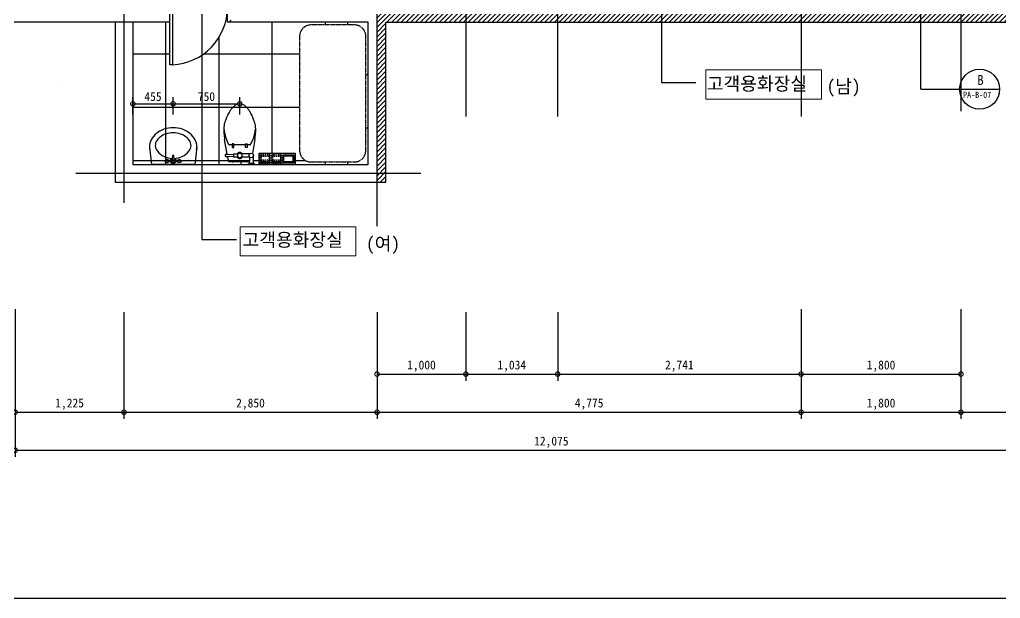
# Model space of a CAD drawing. Header units: inches. Extents: x -1249499 to 290957, y -589671 to 1013543.
# Drawn here: x -1099189 to -1088145, y 239766 to 246280 of the extents above; entities that cross this region are included whole.
import ezdxf

# ---------------------------------------------------------------- set-up
doc = ezdxf.new("R2010")
doc.units = ezdxf.units.IN
doc.header["$MEASUREMENT"] = 0
for name, pattern in [('CEN', [62, 60, -1, 0, -1]), ('HID2', [1.15, 0.75, -0.4]), ('HIDDEN', [2, 1, -1])]:
    doc.linetypes.add(name, pattern=pattern)
doc.layers.add('8', color=8, linetype='Continuous', lineweight=5)
for name, color, linetype in [('CEN', 1, 'CEN'), ('DIM', 1, 'Continuous'), ('FIX', 6, 'Continuous'), ('H', 8, 'Continuous'), ('OUT', 3, 'Continuous'), ('text', 7, 'Continuous'), ('TOIL', 9, 'Continuous')]:
    doc.layers.add(name, color=color, linetype=linetype)
doc.styles.get("Standard").update_dxf_attribs({"font": 'DotumChe.ttf'})
doc.dimstyles.get("Standard").update_dxf_attribs({"dimtxt": 0.18, "dimasz": 0.18, "dimexe": 0.18, "dimexo": 0.0625, "dimgap": 0.09, "dimtad": 0, "dimtih": 1, "dimtoh": 1, "dimdec": 4, "dimzin": 0, "dimdsep": 46, "dimtxsty": 'Standard', "dimcen": 0.09, "dimadec": 0, "dimazin": 0, "dimtfac": 1, "dimtdec": 4, "dimtofl": 0, "dimtmove": 0, "dimatfit": 3, "dimfxl": 1, "dimtolj": 1, "dimtzin": 0, "dimarcsym": 0})
doc.dimstyles.new('STANDARD-600', dxfattribs={"dimtxt": 1000, "dimasz": 400, "dimexe": 800, "dimexo": 800, "dimgap": 400, "dimtad": 1, "dimdec": 0, "dimzin": 0, "dimdsep": 46, "dimlunit": 6, "dimtxsty": 'Standard', "dimsah": 1, "dimcen": 0.135, "dimclrd": 256, "dimclre": 256, "dimclrt": 4, "dimadec": 0, "dimazin": 0, "dimtfac": 1, "dimtdec": 0, "dimtofl": 0, "dimtmove": 2, "dimatfit": 3, "dimfxl": 1, "dimtolj": 1, "dimtzin": 0, "dimarcsym": 0})

# ---------------------------------------------------------------- blocks, each defined once
blk = doc.blocks.new('_DOTSMALL')
at = {"color": 0, "linetype": 'ByBlock', "const_width": 0.5}
blk.add_lwpolyline([(-0.0625, 0, 1), (0.0625, 0, 1)], format="xyb", close=True, dxfattribs=at)
blk = doc.blocks.new('*D301')
at = {"layer": 'DEFPOINTS', "color": 0, "transparency": 16777216}
for p in [(-1088589, 243270), (-1087164, 243270), (-1087164, 241861)]:
    blk.add_point(p, dxfattribs=at)
at = {"layer": 'H', "color": 8, "lineweight": -2, "transparency": 16777216}
for p, q in [((-1088589, 243020), (-1088589, 241786)), ((-1087164, 243020), (-1087164, 241786)), ((-1088589, 241861), (-1087164, 241861))]:
    blk.add_line(p, q, dxfattribs=at)
at = {"layer": 'H', "color": 8, "lineweight": -2, "transparency": 16777216, "xscale": 100, "yscale": 100, "zscale": 100, "rotation": 180}
blk.add_blockref('_DOTSMALL', (-1088589, 241861), dxfattribs=at)
at = {"layer": 'H', "color": 8, "lineweight": -2, "transparency": 16777216, "xscale": 100, "yscale": 100, "zscale": 100}
blk.add_blockref('_DOTSMALL', (-1087164, 241861), dxfattribs=at)
at = {"layer": 'H', "color": 4, "transparency": 16777216, "insert": (-1087876, 241952), "char_height": 100, "attachment_point": 5}
blk.add_mtext('\\A1;1,425', dxfattribs=at)
blk = doc.blocks.new('*D302')
at = {"layer": 'DEFPOINTS', "color": 0, "transparency": 16777216}
for p in [(-1099239, 243236), (-1087164, 243270), (-1087164, 241433)]:
    blk.add_point(p, dxfattribs=at)
at = {"layer": 'H', "color": 8, "lineweight": -2, "transparency": 16777216}
for p, q in [((-1099239, 242986), (-1099239, 241358)), ((-1087164, 243020), (-1087164, 241358)), ((-1099239, 241433), (-1087164, 241433))]:
    blk.add_line(p, q, dxfattribs=at)
at = {"layer": 'H', "color": 8, "lineweight": -2, "transparency": 16777216, "xscale": 100, "yscale": 100, "zscale": 100, "rotation": 180}
blk.add_blockref('_DOTSMALL', (-1099239, 241433), dxfattribs=at)
at = {"layer": 'H', "color": 8, "lineweight": -2, "transparency": 16777216, "xscale": 100, "yscale": 100, "zscale": 100}
blk.add_blockref('_DOTSMALL', (-1087164, 241433), dxfattribs=at)
at = {"layer": 'H', "color": 4, "transparency": 16777216, "insert": (-1093201, 241524), "char_height": 100, "attachment_point": 5}
blk.add_mtext('\\A1;12,075', dxfattribs=at)
blk = doc.blocks.new('*D312')
at = {"layer": 'DEFPOINTS', "color": 0, "transparency": 16777216}
for p in [(-1097460, 245333), (-1097914, 244962), (-1097460, 244962)]:
    blk.add_point(p, dxfattribs=at)
at = {"layer": 'H', "color": 0, "lineweight": -2, "transparency": 16777216}
for p, q in [((-1097914, 245212), (-1097914, 245408)), ((-1097460, 245212), (-1097460, 245408)), ((-1097914, 245333), (-1097460, 245333))]:
    blk.add_line(p, q, dxfattribs=at)
at = {"layer": 'H', "color": 0, "lineweight": -2, "transparency": 16777216, "xscale": 100, "yscale": 100, "zscale": 100, "rotation": 180}
blk.add_blockref('_DOTSMALL', (-1097914, 245333), dxfattribs=at)
at = {"layer": 'H', "color": 0, "lineweight": -2, "transparency": 16777216, "xscale": 100, "yscale": 100, "zscale": 100}
blk.add_blockref('_DOTSMALL', (-1097460, 245333), dxfattribs=at)
at = {"layer": 'H', "color": 4, "transparency": 16777216, "insert": (-1097687, 245414), "char_height": 100, "attachment_point": 5}
blk.add_mtext('\\A1;455', dxfattribs=at)
blk = doc.blocks.new('*D313')
at = {"layer": 'DEFPOINTS', "color": 0, "transparency": 16777216}
for p in [(-1096710, 245333), (-1097460, 244962), (-1096710, 244962)]:
    blk.add_point(p, dxfattribs=at)
at = {"layer": 'H', "color": 0, "lineweight": -2, "transparency": 16777216}
for p, q in [((-1097460, 245212), (-1097460, 245408)), ((-1096710, 245212), (-1096710, 245408)), ((-1097460, 245333), (-1096710, 245333))]:
    blk.add_line(p, q, dxfattribs=at)
at = {"layer": 'H', "color": 0, "lineweight": -2, "transparency": 16777216, "xscale": 100, "yscale": 100, "zscale": 100, "rotation": 180}
blk.add_blockref('_DOTSMALL', (-1097460, 245333), dxfattribs=at)
at = {"layer": 'H', "color": 0, "lineweight": -2, "transparency": 16777216, "xscale": 100, "yscale": 100, "zscale": 100}
blk.add_blockref('_DOTSMALL', (-1096710, 245333), dxfattribs=at)
at = {"layer": 'H', "color": 4, "transparency": 16777216, "insert": (-1097085, 245414), "char_height": 100, "attachment_point": 5}
blk.add_mtext('\\A1;750', dxfattribs=at)
blk = doc.blocks.new('*D314')
at = {"layer": 'DEFPOINTS', "color": 0, "transparency": 16777216}
for p in [(-1094164, 243236), (-1093130, 243236), (-1093130, 242290)]:
    blk.add_point(p, dxfattribs=at)
at = {"layer": 'H', "color": 8, "lineweight": -2, "transparency": 16777216}
for p, q in [((-1094164, 242986), (-1094164, 242215)), ((-1093130, 242986), (-1093130, 242215)), ((-1094164, 242290), (-1093130, 242290))]:
    blk.add_line(p, q, dxfattribs=at)
at = {"layer": 'H', "color": 8, "lineweight": -2, "transparency": 16777216, "xscale": 100, "yscale": 100, "zscale": 100, "rotation": 180}
blk.add_blockref('_DOTSMALL', (-1094164, 242290), dxfattribs=at)
at = {"layer": 'H', "color": 8, "lineweight": -2, "transparency": 16777216, "xscale": 100, "yscale": 100, "zscale": 100}
blk.add_blockref('_DOTSMALL', (-1093130, 242290), dxfattribs=at)
at = {"layer": 'H', "color": 4, "transparency": 16777216, "insert": (-1093647, 242380), "char_height": 100, "attachment_point": 5}
blk.add_mtext('\\A1;1,034', dxfattribs=at)
blk = doc.blocks.new('*D315')
at = {"layer": 'DEFPOINTS', "color": 0, "transparency": 16777216}
for p in [(-1095164, 243236), (-1090389, 243270), (-1090389, 241861)]:
    blk.add_point(p, dxfattribs=at)
at = {"layer": 'H', "color": 8, "lineweight": -2, "transparency": 16777216}
for p, q in [((-1095164, 242986), (-1095164, 241786)), ((-1090389, 243020), (-1090389, 241786)), ((-1095164, 241861), (-1090389, 241861))]:
    blk.add_line(p, q, dxfattribs=at)
at = {"layer": 'H', "color": 8, "lineweight": -2, "transparency": 16777216, "xscale": 100, "yscale": 100, "zscale": 100, "rotation": 180}
blk.add_blockref('_DOTSMALL', (-1095164, 241861), dxfattribs=at)
at = {"layer": 'H', "color": 8, "lineweight": -2, "transparency": 16777216, "xscale": 100, "yscale": 100, "zscale": 100}
blk.add_blockref('_DOTSMALL', (-1090389, 241861), dxfattribs=at)
at = {"layer": 'H', "color": 4, "transparency": 16777216, "insert": (-1092776, 241952), "char_height": 100, "attachment_point": 5}
blk.add_mtext('\\A1;4,775', dxfattribs=at)
blk = doc.blocks.new('*D316')
at = {"layer": 'DEFPOINTS', "color": 0, "transparency": 16777216}
for p in [(-1098014, 243236), (-1095164, 243236), (-1095164, 241861)]:
    blk.add_point(p, dxfattribs=at)
at = {"layer": 'H', "color": 8, "lineweight": -2, "transparency": 16777216}
for p, q in [((-1098014, 242986), (-1098014, 241786)), ((-1095164, 242986), (-1095164, 241786)), ((-1098014, 241861), (-1095164, 241861))]:
    blk.add_line(p, q, dxfattribs=at)
at = {"layer": 'H', "color": 8, "lineweight": -2, "transparency": 16777216, "xscale": 100, "yscale": 100, "zscale": 100, "rotation": 180}
blk.add_blockref('_DOTSMALL', (-1098014, 241861), dxfattribs=at)
at = {"layer": 'H', "color": 8, "lineweight": -2, "transparency": 16777216, "xscale": 100, "yscale": 100, "zscale": 100}
blk.add_blockref('_DOTSMALL', (-1095164, 241861), dxfattribs=at)
at = {"layer": 'H', "color": 4, "transparency": 16777216, "insert": (-1096589, 241952), "char_height": 100, "attachment_point": 5}
blk.add_mtext('\\A1;2,850', dxfattribs=at)
blk = doc.blocks.new('*D317')
at = {"layer": 'DEFPOINTS', "color": 0, "transparency": 16777216}
for p in [(-1099239, 243270), (-1098014, 243236), (-1098014, 241861)]:
    blk.add_point(p, dxfattribs=at)
at = {"layer": 'H', "color": 8, "lineweight": -2, "transparency": 16777216}
for p, q in [((-1099239, 243020), (-1099239, 241786)), ((-1098014, 242986), (-1098014, 241786)), ((-1099239, 241861), (-1098014, 241861))]:
    blk.add_line(p, q, dxfattribs=at)
at = {"layer": 'H', "color": 8, "lineweight": -2, "transparency": 16777216, "xscale": 100, "yscale": 100, "zscale": 100, "rotation": 180}
blk.add_blockref('_DOTSMALL', (-1099239, 241861), dxfattribs=at)
at = {"layer": 'H', "color": 8, "lineweight": -2, "transparency": 16777216, "xscale": 100, "yscale": 100, "zscale": 100}
blk.add_blockref('_DOTSMALL', (-1098014, 241861), dxfattribs=at)
at = {"layer": 'H', "color": 4, "transparency": 16777216, "insert": (-1098626, 241952), "char_height": 100, "attachment_point": 5}
blk.add_mtext('\\A1;1,225', dxfattribs=at)
blk = doc.blocks.new('*D318')
at = {"layer": 'DEFPOINTS', "color": 0, "transparency": 16777216}
for p in [(-1095164, 243236), (-1094164, 243236), (-1094164, 242290)]:
    blk.add_point(p, dxfattribs=at)
at = {"layer": 'H', "color": 8, "lineweight": -2, "transparency": 16777216}
for p, q in [((-1095164, 242986), (-1095164, 242215)), ((-1094164, 242986), (-1094164, 242215)), ((-1095164, 242290), (-1094164, 242290))]:
    blk.add_line(p, q, dxfattribs=at)
at = {"layer": 'H', "color": 8, "lineweight": -2, "transparency": 16777216, "xscale": 100, "yscale": 100, "zscale": 100, "rotation": 180}
blk.add_blockref('_DOTSMALL', (-1095164, 242290), dxfattribs=at)
at = {"layer": 'H', "color": 8, "lineweight": -2, "transparency": 16777216, "xscale": 100, "yscale": 100, "zscale": 100}
blk.add_blockref('_DOTSMALL', (-1094164, 242290), dxfattribs=at)
at = {"layer": 'H', "color": 4, "transparency": 16777216, "insert": (-1094664, 242380), "char_height": 100, "attachment_point": 5}
blk.add_mtext('\\A1;1,000', dxfattribs=at)
blk = doc.blocks.new('*D319')
at = {"layer": 'DEFPOINTS', "color": 0, "transparency": 16777216}
for p in [(-1090389, 243270), (-1088589, 243270), (-1088589, 241861)]:
    blk.add_point(p, dxfattribs=at)
at = {"layer": 'H', "color": 8, "lineweight": -2, "transparency": 16777216}
for p, q in [((-1090389, 243020), (-1090389, 241786)), ((-1088589, 243020), (-1088589, 241786)), ((-1090389, 241861), (-1088589, 241861))]:
    blk.add_line(p, q, dxfattribs=at)
at = {"layer": 'H', "color": 8, "lineweight": -2, "transparency": 16777216, "xscale": 100, "yscale": 100, "zscale": 100, "rotation": 180}
blk.add_blockref('_DOTSMALL', (-1090389, 241861), dxfattribs=at)
at = {"layer": 'H', "color": 8, "lineweight": -2, "transparency": 16777216, "xscale": 100, "yscale": 100, "zscale": 100}
blk.add_blockref('_DOTSMALL', (-1088589, 241861), dxfattribs=at)
at = {"layer": 'H', "color": 4, "transparency": 16777216, "insert": (-1089489, 241952), "char_height": 100, "attachment_point": 5}
blk.add_mtext('\\A1;1,800', dxfattribs=at)
blk = doc.blocks.new('*D320')
at = {"layer": 'DEFPOINTS', "color": 0, "transparency": 16777216}
for p in [(-1093130, 243236), (-1090389, 243236), (-1090389, 242290)]:
    blk.add_point(p, dxfattribs=at)
at = {"layer": 'H', "color": 8, "lineweight": -2, "transparency": 16777216}
for p, q in [((-1093130, 242986), (-1093130, 242215)), ((-1090389, 242986), (-1090389, 242215)), ((-1093130, 242290), (-1090389, 242290))]:
    blk.add_line(p, q, dxfattribs=at)
at = {"layer": 'H', "color": 8, "lineweight": -2, "transparency": 16777216, "xscale": 100, "yscale": 100, "zscale": 100, "rotation": 180}
blk.add_blockref('_DOTSMALL', (-1093130, 242290), dxfattribs=at)
at = {"layer": 'H', "color": 8, "lineweight": -2, "transparency": 16777216, "xscale": 100, "yscale": 100, "zscale": 100}
blk.add_blockref('_DOTSMALL', (-1090389, 242290), dxfattribs=at)
at = {"layer": 'H', "color": 4, "transparency": 16777216, "insert": (-1091760, 242380), "char_height": 100, "attachment_point": 5}
blk.add_mtext('\\A1;2,741', dxfattribs=at)
blk = doc.blocks.new('*D321')
at = {"layer": 'DEFPOINTS', "color": 0, "transparency": 16777216}
for p in [(-1090389, 243236), (-1088589, 243236), (-1088589, 242290)]:
    blk.add_point(p, dxfattribs=at)
at = {"layer": 'H', "color": 8, "lineweight": -2, "transparency": 16777216}
for p, q in [((-1090389, 242986), (-1090389, 242215)), ((-1088589, 242986), (-1088589, 242215)), ((-1090389, 242290), (-1088589, 242290))]:
    blk.add_line(p, q, dxfattribs=at)
at = {"layer": 'H', "color": 8, "lineweight": -2, "transparency": 16777216, "xscale": 100, "yscale": 100, "zscale": 100, "rotation": 180}
blk.add_blockref('_DOTSMALL', (-1090389, 242290), dxfattribs=at)
at = {"layer": 'H', "color": 8, "lineweight": -2, "transparency": 16777216, "xscale": 100, "yscale": 100, "zscale": 100}
blk.add_blockref('_DOTSMALL', (-1088589, 242290), dxfattribs=at)
at = {"layer": 'H', "color": 4, "transparency": 16777216, "insert": (-1089489, 242380), "char_height": 100, "attachment_point": 5}
blk.add_mtext('\\A1;1,800', dxfattribs=at)

msp = doc.modelspace()

# ---------------------------------------------------------------- hatches: boundary and pattern name
at = {"layer": 'H'}
h = msp.add_hatch(dxfattribs=at)
h.set_pattern_fill('ANSI31', color=256, scale=12, style=0)
h.set_pattern_definition([(45, (-1294520.528, 90643.27), (-26.9407684, 26.9407684), [])])
h.paths.add_polyline_path([(-1095264, 250951.2), (-1095264, 250851.2), (-1093920.6, 250851.2), (-1093920.6, 250951.2)])
h.paths.add_polyline_path([(-1095264, 250851.2), (-1095264, 250951.2), (-1095464, 250951.2), (-1095464, 250851.2)])
h.paths.add_polyline_path([(-1095264, 250951.2), (-1095264, 251051.2), (-1095464, 251051.2), (-1095464, 250951.2)])
h.paths.add_polyline_path([(-1093920.6, 250951.2), (-1093920.6, 251051.2), (-1095264, 251051.2), (-1095264, 250951.2)])
h.paths.add_polyline_path([(-1091937.9, 250851.2), (-1091937.9, 250951.2), (-1093920.6, 250951.2), (-1093920.6, 250851.2), (-1093695.3, 250851.2)])
h.paths.add_polyline_path([(-1091937.9, 250951.2), (-1091937.9, 251051.2), (-1093920.6, 251051.2), (-1093920.6, 250951.2)])
h.paths.add_polyline_path([(-1089889, 250951.2), (-1089889, 251051.2), (-1091764, 251051.2), (-1091937.9, 251051.2), (-1091937.9, 250951.2)])
h.paths.add_polyline_path([(-1091937.9, 250951.2), (-1091937.9, 250851.2), (-1089889, 250851.2), (-1089889, 250951.2)])
h.paths.add_polyline_path([(-1089889, 250951.2), (-1089889, 250851.2), (-1088589, 250851.2), (-1088589, 250951.2)])
h.paths.add_polyline_path([(-1088589, 250951.2), (-1088589, 251051.2), (-1089889, 251051.2), (-1089889, 250951.2)])
h.paths.add_polyline_path([(-1088589, 251051.2), (-1088589, 250951.2), (-1088022.4, 250951.2, -0.1938547), (-1087953.1, 250979.1), (-1087864, 250979.1), (-1087864, 251051.2)])
h.paths.add_polyline_path([(-1088053.1, 250851.2), (-1088053.1, 250879.1, -0.2039799), (-1088022.4, 250951.2), (-1088589, 250951.2), (-1088589, 250851.2)])
h.paths.add_polyline_path([(-1088022.4, 250951.2, 0.2039799), (-1088053.1, 250879.1), (-1088053.1, 250851.2), (-1087864, 250851.2), (-1087864, 250951.2)])
h.paths.add_polyline_path([(-1087164, 250851.2), (-1087264, 250851.2), (-1087264, 249980.2), (-1087196.2, 249980.2, 0.0823107), (-1087164, 249985.5)])
h.paths.add_polyline_path([(-1087164, 249985.5, 0.32096), (-1087096.2, 250080.2), (-1087096.2, 250851.2), (-1087164, 250851.2)], flags=16)
h.paths.add_polyline_path([(-1087064, 250851.2), (-1087096.2, 250851.2), (-1087096.2, 250080.2, -0.32096), (-1087164, 249985.5), (-1087164, 249694.3), (-1087064, 249694.3)])
h.paths.add_polyline_path([(-1087264, 249694.3), (-1087164, 249694.3), (-1087164, 249985.5, -0.0823107), (-1087196.2, 249980.2), (-1087264, 249980.2)])
h.paths.add_polyline_path([(-1087264, 249051.2), (-1087164, 249051.2), (-1087164, 249694.3), (-1087264, 249694.3)])
h.paths.add_polyline_path([(-1087164, 249051.2), (-1087064, 249051.2), (-1087064, 249694.3), (-1087164, 249694.3)])
h.paths.add_polyline_path([(-1087164, 246351.2), (-1087064, 246351.2), (-1087064, 247851.2), (-1087164, 247851.2)])
h.paths.add_polyline_path([(-1087164, 247851.2), (-1087264, 247851.2), (-1087264, 246451.2), (-1088589, 246451.2), (-1088589, 246351.2), (-1087164, 246351.2)])
h.paths.add_polyline_path([(-1088589, 246351.2), (-1088589, 246251.2), (-1087164, 246251.2), (-1087164, 246351.2)])
h.paths.add_polyline_path([(-1087064, 246251.2), (-1087064, 246351.2), (-1087164, 246351.2), (-1087164, 246251.2)])
h.paths.add_polyline_path([(-1089040.2, 246351.2), (-1089040.2, 246251.2), (-1088589, 246251.2), (-1088589, 246351.2)])
h.paths.add_polyline_path([(-1089040.2, 246451.2), (-1089040.2, 246351.2), (-1088589, 246351.2), (-1088589, 246451.2)])
h.paths.add_polyline_path([(-1089040.2, 246351.2), (-1089040.2, 246451.2), (-1089207.6, 246451.2), (-1090389, 246451.2), (-1090389, 246351.2)])
h.paths.add_polyline_path([(-1089040.2, 246251.2), (-1089040.2, 246351.2), (-1090389, 246351.2), (-1090389, 246251.2)])
h.paths.add_polyline_path([(-1095164, 246351.2), (-1095164, 244551.2), (-1095064, 244551.2), (-1095064, 246251.2), (-1090389, 246251.2), (-1090389, 246351.2)])
h.paths.add_polyline_path([(-1095164, 246451.2), (-1095164, 246351.2), (-1090389, 246351.2), (-1090389, 246451.2)])
h.paths.add_polyline_path([(-1095064, 244451.2), (-1095064, 244551.2), (-1095164, 244551.2), (-1095164, 244451.2)])
h.paths.add_polyline_path([(-1095139, 249226.2), (-1095264, 249226.2), (-1095264, 246451.2), (-1095139, 246451.2)])
h.paths.add_polyline_path([(-1095264, 249226.2), (-1095389, 249226.2), (-1095389, 246451.2), (-1095264, 246451.2)])
h.paths.add_polyline_path([(-1095139, 249526.2), (-1095264, 249526.2), (-1095264, 249226.2), (-1095139, 249226.2)])
h.paths.add_polyline_path([(-1095264, 249526.2), (-1095539, 249526.2), (-1095539, 249511.2), (-1095839, 249511.2), (-1095839, 249526.2), (-1096239, 249526.2), (-1096239, 249401.2), (-1096039, 249401.2), (-1095715.7, 249401.2), (-1095389, 249401.2), (-1095389, 249226.2), (-1095264, 249226.2)])
h.paths.add_polyline_path([(-1095264, 249526.2), (-1095264, 249651.2), (-1095539, 249651.2), (-1095539, 249526.2)])
h.paths.add_polyline_path([(-1095139, 249651.2), (-1095264, 249651.2), (-1095264, 249526.2), (-1095139, 249526.2)])
h.paths.add_polyline_path([(-1095839, 249526.2), (-1095839, 249651.2), (-1096239, 249651.2), (-1096239, 249526.2)])
h.paths.add_polyline_path([(-1093920.6, 249226.2), (-1093920.6, 249351.2), (-1095139, 249351.2), (-1095139, 249226.2)])
h.paths.add_polyline_path([(-1093920.6, 249101.2), (-1093920.6, 249226.2), (-1095139, 249226.2), (-1095139, 249101.2)])
h.paths.add_polyline_path([(-1093550.4, 249101.2), (-1093552.2, 249104.8), (-1093482.2, 249104.8), (-1093484, 249101.2), (-1093189, 249101.2), (-1093189, 248351.2), (-1093064, 248351.2), (-1093064, 249226.2), (-1093920.6, 249226.2), (-1093920.6, 249101.2)])
h.paths.add_polyline_path([(-1093920.6, 249351.2), (-1093920.6, 249226.2), (-1093064, 249226.2), (-1093064, 249351.2)])
h.paths.add_polyline_path([(-1093064, 249351.2), (-1093064, 249226.2), (-1092939, 249226.2), (-1092939, 249351.2)])
h.paths.add_polyline_path([(-1093064, 248476.2), (-1091937.9, 248476.2), (-1091937.9, 248601.2), (-1092031, 248601.2), (-1092939, 248601.2), (-1092939, 248851.2), (-1092939, 249226.2), (-1093064, 249226.2)])
h.paths.add_polyline_path([(-1091937.9, 248351.2), (-1091937.9, 248476.2), (-1093064, 248476.2), (-1093064, 248351.2)])
h.paths.add_polyline_path([(-1090389, 248351.2), (-1090389, 248476.2), (-1091937.9, 248476.2), (-1091937.9, 248351.2)])
h.paths.add_polyline_path([(-1090389, 248476.2), (-1090389, 248601.2), (-1091937.9, 248601.2), (-1091937.9, 248476.2)])
h.paths.add_polyline_path([(-1089040.2, 248476.2), (-1089040.2, 248601.2), (-1089764, 248601.2), (-1089764, 249651.2), (-1090014, 249651.2), (-1090014, 248601.2), (-1090214, 248601.2), (-1090389, 248601.2), (-1090389, 248476.2)])
h.paths.add_polyline_path([(-1089040.2, 248476.2), (-1089040.2, 248351.2), (-1088714, 248351.2), (-1088714, 248151.2), (-1088714, 247951.2), (-1088589, 247951.2), (-1088589, 248476.2)])
h.paths.add_polyline_path([(-1090389, 248476.2), (-1090389, 248351.2), (-1089040.2, 248351.2), (-1089040.2, 248476.2)])
h.paths.add_polyline_path([(-1088589, 248476.2), (-1088589, 249651.2), (-1088714, 249651.2), (-1088714, 248601.2), (-1089040.2, 248601.2), (-1089040.2, 248476.2)])
h.paths.add_polyline_path([(-1088464, 249651.2), (-1088589, 249651.2), (-1088589, 248476.2), (-1088464, 248476.2)])
h.paths.add_polyline_path([(-1088464, 248476.2), (-1088589, 248476.2), (-1088589, 247951.2), (-1088574, 247951.2), (-1088574, 247651.2), (-1088589, 247651.2), (-1088589, 247551.2), (-1088464, 247551.2)])
h.paths.add_polyline_path([(-1088589, 247551.2), (-1088589, 247651.2), (-1088714, 247651.2), (-1088714, 247551.2)])
h.paths.add_polyline_path([(-1090264, 248351.2), (-1090389, 248351.2), (-1090389, 247551.2), (-1090264, 247551.2), (-1090264, 247651.2)])
h.paths.add_polyline_path([(-1090389, 248351.2), (-1090514, 248351.2), (-1090514, 247551.2), (-1090389, 247551.2)])

# ---------------------------------------------------------------- linework, layer by layer
for q in [(-1089040.2, 249476.3), (-1088153.5, 245497)]:
    msp.add_line((-1089040.2, 245497), q)
at = {"color": 6}
msp.add_lwpolyline([(-1103428.6, 255625.7), (-1082609.6, 255625.7), (-1082609.6, 239765.7), (-1103428.6, 239765.7)], close=True, dxfattribs=at)
at = {"color": 3}
msp.add_circle((-1088378.5, 245497), 225, dxfattribs=at)
at = {"layer": '8'}
for points in [[(-1091461.6, 245713.5), (-1090160.3, 245713.5), (-1090160.3, 245385.9), (-1091461.6, 245385.9)], [(-1096705.3, 243949.5), (-1095404, 243949.5), (-1095404, 243621.9), (-1096705.3, 243621.9)]]:
    msp.add_lwpolyline(points, close=True, dxfattribs=at)
at = {"layer": 'CEN'}
for p, q in [((-1088589, 252157.1), (-1088589, 245251)), ((-1094164, 249689.7), (-1094164, 245189.2)), ((-1093130.5, 249689.7), (-1093130.5, 245189.2)), ((-1090389, 249051.2), (-1090389, 245189.2)), ((-1095164, 243954.4), (-1095164, 246891)), ((-1098014, 246603.9), (-1098014, 244217.3)), ((-1098556.6, 244551.2), (-1094671.1, 244551.2))]:
    msp.add_line(p, q, dxfattribs=at)
at = {"layer": 'FIX', "color": 6, "linetype": 'HID2'}
for p, q in [((-1095419.9, 246220.8), (-1095906.3, 246220.8)), ((-1096036.3, 246090.8), (-1096036.3, 244808.1)), ((-1095289.9, 244808.1), (-1095289.9, 246090.8)), ((-1095906.3, 244678.1), (-1095419.9, 244678.1))]:
    msp.add_line(p, q, dxfattribs=at)
at = {"layer": 'FIX', "color": 6}
msp.add_line((-1098744.2, 245581.4), (-1098744.2, 245581.4), dxfattribs=at)
at = {"layer": 'FIX', "color": 1}
for p, q in [((-1097726.3, 244843.2), (-1097703.5, 244651.2)), ((-1097468.3, 244745.7), (-1097476.2, 244674.7)), ((-1097457.4, 244750.9), (-1097462.6, 244750.9)), ((-1097447.5, 244704.8), (-1097451.6, 244745.7)), ((-1097193.6, 244843.2), (-1097216.4, 244651.2)), ((-1097216.4, 244651.2), (-1097703.5, 244651.2)), ((-1097472.4, 244674.3), (-1097447.5, 244674.3)), ((-1097444.5, 244674.6), (-1097447.5, 244704.8))]:
    msp.add_line(p, q, dxfattribs=at)
at = {"layer": 'FIX'}
msp.add_lwpolyline([(-1097499, 245771.2), (-1097499, 246421.2), (-1097469, 246421.2), (-1097469, 245771.2)], close=True, dxfattribs=at)
at = {"layer": 'FIX', "color": 1}
for centre, radius in [((-1097528.6, 244688.3), 19.8), ((-1097528.6, 244688.3), 16.8), ((-1097460, 244665.5), 5.18), ((-1097391.4, 244688.3), 19.8), ((-1097391.4, 244688.3), 16.8)]:
    msp.add_circle(centre, radius, dxfattribs=at)
at = {"layer": 'FIX', "color": 6, "linetype": 'Continuous', "ltscale": 2}
msp.add_arc((-1097499, 246421.2), 650.7, 272.64255, 0, dxfattribs=at)
at = {"layer": 'FIX', "color": 6, "linetype": 'HID2'}
for centre, start, end in [((-1095906.3, 246090.8), 90, 180), ((-1095419.9, 246090.8), 0, 90), ((-1095906.3, 244808.1), 180, 270), ((-1095419.9, 244808.1), 270, 0)]:
    msp.add_arc(centre, 130, start, end, dxfattribs=at)
at = {"layer": 'FIX', "color": 1}
for centre, radius, start, end in [((-1097506.5, 244824.5), 225.2, 129.03551, 152.93917), ((-1097478.3, 244789.8), 269.9, 108.56457, 129.03551), ((-1097477.8, 244787.7), 214.7, 107.44433, 127.18471), ((-1097460, 244735.1), 327.6, 90, 108.56457), ((-1097460, 244730.8), 274.3, 90, 107.44433), ((-1097460, 244735.1), 327.6, 71.43543, 90), ((-1097460, 244730.8), 274.3, 72.55567, 90), ((-1097442.1, 244787.7), 214.7, 52.81529, 72.55567), ((-1097441.6, 244789.8), 269.9, 50.96449, 71.43543), ((-1097413.4, 244824.5), 225.2, 27.06083, 50.96449), ((-1097549.9, 244846.7), 176.4, 152.93917, 180), ((-1097560.6, 244864.3), 100.8, 143.75324, 220.46202), ((-1097505.2, 244823.8), 169.4, 127.18471, 143.75324), ((-1097414.7, 244823.8), 169.4, 36.24676, 52.81529), ((-1097359.4, 244864.3), 100.8, 319.53798, 36.24676), ((-1097370, 244846.7), 176.4, 0, 27.06083), ((-1097549.9, 244846.7), 176.4, 180, 192.43308), ((-1097460, 244950.1), 233, 220.46202, 267.16465), ((-1097462.6, 244745.1), 5.76, 90, 173.67015), ((-1097457.4, 244745.1), 5.76, 5.71059, 90), ((-1097460, 244950.1), 233, 272.74571, 319.53798), ((-1097370, 244846.7), 176.4, 347.56692, 0), ((-1097474.1, 244689.5), 23.3, 151.23721, 208.76279), ((-1097460, 244573.5), 131.9, 95.40277, 105.18929), ((-1097460, 244805.6), 131.9, 254.81071, 264.59723), ((-1097460, 244689.5), 28.3, 208.40669, 263.69686), ((-1097460, 244689.5), 28.3, 276.30314, 331.59331), ((-1097460, 244573.5), 131.9, 74.81071, 84.59723), ((-1097460, 244805.6), 131.9, 275.40277, 285.18929), ((-1097445.9, 244689.5), 23.3, 331.23721, 28.76279)]:
    msp.add_arc(centre, radius, start, end, dxfattribs=at)
at = {"layer": 'H', "linetype": 'Continuous'}
for p, q in [((-1097543.6, 244651.2), (-1097543.6, 246251.2)), ((-1096343.6, 244778.2), (-1096343.6, 246251.2)), ((-1095743.6, 246220.8), (-1095743.6, 246251.2)), ((-1096943.6, 244651.2), (-1096943.6, 246082.2)), ((-1097914, 245894.1), (-1097499, 245894.1)), ((-1097117.5, 245894.1), (-1096036.3, 245894.1)), ((-1097914, 245294.1), (-1096036.3, 245294.1)), ((-1097914, 244694.1), (-1097708.6, 244694.1)), ((-1097708.6, 244694.1), (-1097211.3, 244694.1)), ((-1097211.3, 244694.1), (-1096600.3, 244694.1)), ((-1096560.3, 244694.1), (-1096491.1, 244694.1)), ((-1096086.1, 244694.1), (-1095968.7, 244694.1)), ((-1095743.6, 244651.2), (-1095743.6, 244678.1))]:
    msp.add_line(p, q, dxfattribs=at)
at = {"layer": 'H'}
for p, q in [((-1096809, 246273.3), (-1096831.1, 246251.2)), ((-1095494.4, 246220.8), (-1095494.4, 246251.2)), ((-1095289.9, 245662.7), (-1095264, 245662.7)), ((-1095289.9, 245062.7), (-1095264, 245062.7)), ((-1096694.4, 244651.2), (-1096694.4, 244681.2)), ((-1095494.4, 244651.2), (-1095494.4, 244678.1))]:
    msp.add_line(p, q, dxfattribs=at)
at = {"layer": 'H', "linetype": 'HIDDEN', "ltscale": 10}
for p, q in [((-1096482.7, 244754.8), (-1096482.7, 244666.8)), ((-1096470.2, 244754.8), (-1096482.7, 244754.8)), ((-1096482.7, 244754.8), (-1096470.2, 244754.8)), ((-1096482.7, 244666.8), (-1096482.7, 244754.8)), ((-1096470.2, 244679.3), (-1096470.2, 244754.8)), ((-1096470.2, 244754.8), (-1096470.2, 244679.3)), ((-1096465.3, 244764.4), (-1096380.1, 244764.4)), ((-1096465.3, 244749.7), (-1096465.3, 244764.4)), ((-1096465.3, 244749.7), (-1096465.3, 244764.4)), ((-1096465.3, 244749.7), (-1096380.1, 244749.7)), ((-1096465.3, 244738.2), (-1096465.3, 244749.7)), ((-1096465.3, 244749.7), (-1096465.3, 244738.2)), ((-1096380.1, 244764.4), (-1096380.1, 244749.7)), ((-1096380.1, 244764.4), (-1096380.1, 244749.7)), ((-1096380.1, 244749.7), (-1096380.1, 244738.2)), ((-1096380.1, 244749.7), (-1096380.1, 244738.2)), ((-1096374.6, 244754.8), (-1096374.6, 244679.3)), ((-1096374.6, 244754.8), (-1096362.1, 244754.8)), ((-1096374.6, 244679.3), (-1096374.6, 244754.8)), ((-1096374.6, 244754.8), (-1096362.1, 244754.8)), ((-1096362.1, 244666.8), (-1096362.1, 244754.8)), ((-1096354.4, 244754.8), (-1096354.4, 244666.8)), ((-1096341.9, 244754.8), (-1096354.4, 244754.8)), ((-1096354.4, 244754.8), (-1096341.9, 244754.8)), ((-1096354.4, 244666.8), (-1096354.4, 244754.8)), ((-1096341.9, 244679.3), (-1096341.9, 244754.8)), ((-1096341.9, 244754.8), (-1096341.9, 244679.3)), ((-1096337, 244764.4), (-1096251.8, 244764.4)), ((-1096337, 244749.7), (-1096337, 244764.4)), ((-1096337, 244749.7), (-1096337, 244764.4)), ((-1096337, 244749.7), (-1096251.8, 244749.7)), ((-1096337, 244738.2), (-1096337, 244749.7)), ((-1096337, 244749.7), (-1096337, 244738.2)), ((-1096251.8, 244764.4), (-1096251.8, 244749.7)), ((-1096251.8, 244764.4), (-1096251.8, 244749.7)), ((-1096251.8, 244749.7), (-1096251.8, 244738.2)), ((-1096251.8, 244749.7), (-1096251.8, 244738.2)), ((-1096246.3, 244754.8), (-1096246.3, 244679.3)), ((-1096246.3, 244754.8), (-1096233.8, 244754.8)), ((-1096246.3, 244679.3), (-1096246.3, 244754.8)), ((-1096246.3, 244754.8), (-1096233.8, 244754.8)), ((-1096233.8, 244666.8), (-1096233.8, 244754.8)), ((-1096482.7, 244666.8), (-1096470.2, 244679.3)), ((-1096482.7, 244666.8), (-1096362.1, 244666.8)), ((-1096362.1, 244666.8), (-1096482.7, 244666.8)), ((-1096374.6, 244679.3), (-1096470.2, 244679.3)), ((-1096470.2, 244679.3), (-1096374.6, 244679.3)), ((-1096380.1, 244738.2), (-1096465.3, 244738.2)), ((-1096465.3, 244702.8), (-1096465.3, 244738.2)), ((-1096465.3, 244702.8), (-1096465.3, 244738.2)), ((-1096465.3, 244702.8), (-1096380.1, 244702.8)), ((-1096465.3, 244688.2), (-1096465.3, 244702.8)), ((-1096465.3, 244702.8), (-1096465.3, 244688.2)), ((-1096380.1, 244688.2), (-1096465.3, 244688.2)), ((-1096380.1, 244738.2), (-1096380.1, 244702.8)), ((-1096380.1, 244738.2), (-1096380.1, 244702.8)), ((-1096380.1, 244702.8), (-1096380.1, 244688.2)), ((-1096380.1, 244702.8), (-1096380.1, 244688.2)), ((-1096362.1, 244666.8), (-1096374.6, 244679.3)), ((-1096354.4, 244666.8), (-1096341.9, 244679.3)), ((-1096354.4, 244666.8), (-1096233.8, 244666.8)), ((-1096233.8, 244666.8), (-1096354.4, 244666.8)), ((-1096246.3, 244679.3), (-1096341.9, 244679.3)), ((-1096341.9, 244679.3), (-1096246.3, 244679.3)), ((-1096251.8, 244738.2), (-1096337, 244738.2)), ((-1096337, 244702.8), (-1096337, 244738.2)), ((-1096337, 244702.8), (-1096337, 244738.2)), ((-1096337, 244702.8), (-1096251.8, 244702.8)), ((-1096337, 244688.2), (-1096337, 244702.8)), ((-1096337, 244702.8), (-1096337, 244688.2)), ((-1096251.8, 244688.2), (-1096337, 244688.2)), ((-1096251.8, 244738.2), (-1096251.8, 244702.8)), ((-1096251.8, 244738.2), (-1096251.8, 244702.8)), ((-1096251.8, 244702.8), (-1096251.8, 244688.2)), ((-1096251.8, 244702.8), (-1096251.8, 244688.2)), ((-1096233.8, 244666.8), (-1096246.3, 244679.3))]:
    msp.add_line(p, q, dxfattribs=at)
at = {"layer": 'H', "linetype": 'Continuous'}
msp.add_lwpolyline([(-1096086.1, 244651.2), (-1096491.1, 244651.2), (-1096491.1, 244778.2), (-1096086.1, 244778.2)], close=True, dxfattribs=at)
at = {"layer": 'H'}
for points in [[(-1096102.1, 244668.7), (-1096222.1, 244668.7), (-1096222.1, 244758.7), (-1096102.1, 244758.7)], [(-1096112.1, 244678.7), (-1096212.1, 244678.7), (-1096212.1, 244748.7), (-1096112.1, 244748.7)]]:
    msp.add_lwpolyline(points, close=True, dxfattribs=at)
at = {"layer": 'OUT'}
for p, q in [((-1097499, 246251.2), (-1097499, 246451.2)), ((-1096849, 246251.2), (-1096849, 246451.2)), ((-1097499, 246251.2), (-1099339, 246251.2)), ((-1098114, 246251.2), (-1098114, 244451.2)), ((-1097914, 246251.2), (-1097914, 244651.2)), ((-1095364, 246251.2), (-1096849, 246251.2)), ((-1095264, 246251.2), (-1095364, 246251.2)), ((-1095264, 244651.2), (-1095264, 246251.2)), ((-1095064, 246251.2), (-1087064, 246251.2)), ((-1095064, 244451.2), (-1095064, 246251.2)), ((-1097914, 244651.2), (-1095264, 244651.2)), ((-1098114, 244451.2), (-1095064, 244451.2))]:
    msp.add_line(p, q, dxfattribs=at)
at = {"layer": 'OUT', "color": 3}
msp.add_line((-1097914, 246251.2), (-1097914, 246127.3), dxfattribs=at)
at = {"layer": 'TOIL', "color": 1}
for p, q in [((-1096851.1, 244765.7), (-1096880.3, 244931.2)), ((-1096710.3, 244871.2), (-1096825.3, 244871.2)), ((-1096795.3, 244881.2), (-1096795.3, 244841.2)), ((-1096775.3, 244881.2), (-1096795.3, 244881.2)), ((-1096775.3, 244841.2), (-1096775.3, 244881.2)), ((-1096595.3, 244871.2), (-1096710.3, 244871.2)), ((-1096645.3, 244881.2), (-1096625.3, 244881.2)), ((-1096645.3, 244841.2), (-1096645.3, 244881.2)), ((-1096625.3, 244881.2), (-1096625.3, 244841.2)), ((-1096540.3, 244931.2), (-1096568.2, 244773.1)), ((-1096860.3, 244766.2), (-1096851.1, 244765.7)), ((-1096851.1, 244765.7), (-1096775.3, 244761.2)), ((-1096775.3, 244741.2), (-1096845.9, 244737.1)), ((-1096795.3, 244841.2), (-1096775.3, 244841.2)), ((-1096775.3, 244771.2), (-1096725.3, 244771.2)), ((-1096775.3, 244731.2), (-1096775.3, 244771.2)), ((-1096595.3, 244771.2), (-1096695.3, 244771.2)), ((-1096625.3, 244841.2), (-1096645.3, 244841.2)), ((-1096845.9, 244737.1), (-1096860.3, 244736.2)), ((-1096840.3, 244706.2), (-1096845.9, 244737.1)), ((-1096710.3, 244681.2), (-1096785.3, 244681.2)), ((-1096725.3, 244731.2), (-1096775.3, 244731.2)), ((-1096635.3, 244681.2), (-1096710.3, 244681.2)), ((-1096595.3, 244731.2), (-1096695.3, 244731.2)), ((-1096615.3, 244651.2), (-1096610.3, 244661.2)), ((-1096545.3, 244651.2), (-1096615.3, 244651.2)), ((-1096610.3, 244661.2), (-1096600.3, 244661.2)), ((-1096600.3, 244736.2), (-1096600.3, 244682.5)), ((-1096600.3, 244661.2), (-1096600.3, 244682.5)), ((-1096560.3, 244661.2), (-1096600.3, 244661.2)), ((-1096560.3, 244736.2), (-1096560.3, 244661.2)), ((-1096560.3, 244661.2), (-1096550.3, 244661.2)), ((-1096550.3, 244661.2), (-1096545.3, 244651.2))]:
    msp.add_line(p, q, dxfattribs=at)
for centre in [(-1096710.3, 244751.2), (-1096580.3, 244751.2)]:
    msp.add_circle(centre, 25, dxfattribs=at)
for centre, radius, start, end in [((-1096592.9, 245102.4), 273.1, 134.78082, 143.1301), ((-1096669.1, 245179.1), 165, 123.69007, 134.78082), ((-1096714.8, 245247.7), 82.6, 107.99006, 123.69007), ((-1096706.9, 245223.6), 107.9, 99.46232, 107.99006), ((-1096710.3, 245243.5), 87.7, 90, 99.46232), ((-1096710.3, 245243.5), 87.7, 80.53768, 90), ((-1096713.6, 245223.6), 107.9, 72.00994, 80.53768), ((-1096705.8, 245247.7), 82.6, 56.30993, 72.00994), ((-1096751.5, 245179.1), 165, 45.21918, 56.30993), ((-1096827.6, 245102.4), 273.1, 36.8699, 45.21918), ((-1096340.1, 244958.4), 562.4, 156.03751, 160.48917), ((-1096043.7, 244826.6), 886.9, 152.49272, 156.03751), ((-1096637.6, 245135.9), 217.3, 143.1301, 152.49272), ((-1096783, 245135.9), 217.3, 27.50728, 36.8699), ((-1097376.9, 244826.6), 886.9, 23.96249, 27.50728), ((-1097080.4, 244958.4), 562.4, 19.51083, 23.96249), ((-1096586.9, 245040.8), 303.5, 171.25384, 178.02767), ((-1096676.5, 245054.6), 212.9, 163.16389, 171.25384), ((-1096443.9, 244984.2), 455.9, 161.56505, 163.16389), ((-1095921.3, 244810), 1006.7, 160.48917, 161.56505), ((-1097499.2, 244810), 1006.7, 18.43495, 19.51083), ((-1096976.6, 244984.2), 455.9, 16.83611, 18.43495), ((-1096744.1, 245054.6), 212.9, 8.74616, 16.83611), ((-1096833.6, 245040.8), 303.5, 1.97233, 8.74616), ((-1096449.1, 245036), 441.4, 178.02767, 184.76364), ((-1096116.9, 245063.7), 774.8, 184.76364, 189.84658), ((-1096642.8, 245058.6), 244.3, 184.39871, 193.58336), ((-1096075.6, 245195.6), 827.8, 193.58336, 195.9454), ((-1095848.3, 245260.6), 1064.2, 195.9454, 198.02862), ((-1097127.1, 245122.3), 599.2, 344.0546, 348.34346), ((-1096870.5, 245069.4), 337.2, 348.34346, 355.60129), ((-1097303.6, 245063.7), 774.8, 350.15342, 355.23636), ((-1096971.4, 245036), 441.4, 355.23636, 1.97233), ((-1096324.3, 245105.7), 563.7, 198.02862, 200.55605), ((-1096579.3, 245010), 291.3, 200.55605, 204.0722), ((-1096795.3, 244913.6), 54.8, 204.0722, 225), ((-1096825.3, 244883.6), 12.3, 225, 270), ((-1096595.3, 244874.8), 3.54, 270, 323.1301), ((-1096732, 244977.3), 174.4, 323.1301, 330.43252), ((-1096993.2, 245125.5), 474.7, 330.43252, 333.43495), ((-1096839.4, 245048.6), 302.8, 333.43495, 337.19466), ((-1096776.3, 245022.1), 234.4, 337.19466, 344.0546), ((-1096861.1, 244751.2), 15, 86.63354, 273.36646), ((-1096710.3, 244751.2), 35, 34.8499, 145.1501), ((-1096580.3, 244751.2), 25, 323.1301, 61.06284), ((-1096593.4, 244751.4), 251, 190.35969, 194.03624), ((-1096817.4, 244695.3), 20, 194.03624, 207.07368), ((-1096830.8, 244688.5), 5.01, 207.07368, 264.28941), ((-1096785.3, 245143.9), 462.7, 264.28941, 270), ((-1096710.3, 244751.2), 35, 214.8499, 325.1501), ((-1096635.3, 245143.9), 462.7, 270, 274.33828)]:
    msp.add_arc(centre, radius, start, end, dxfattribs=at)

# ---------------------------------------------------------------- texts
at = {"layer": 'text'}
for s, p in [('고객용화장실', (-1091450.9, 245483.8)), ('(남)', (-1090101.2, 245453.4)), ('고객용화장실', (-1096678.6, 243726.7)), ('(여)', (-1095287.9, 243682.9))]:
    msp.add_text(s, height=150, dxfattribs=at).set_placement(p)
at = {"layer": 'text', "attachment_point": 1}
for s, insert, char_height, width in [('B', (-1088404.8, 245657.4), 112.5, 4510), ('PA-B-07', (-1088564.5, 245468.7), 70, 2255)]:
    msp.add_mtext(s, dxfattribs=dict(at, insert=insert, char_height=char_height, width=width))

# ---------------------------------------------------------------- dimensions: what is measured, and where the dimension line sits
at = {"layer": 'H'}
dim = msp.add_linear_dim(base=(-1097460, 245332.8), p1=(-1097914, 244962.4), p2=(-1097460, 244962.4), text='455', dimstyle='STANDARD-600', override={"dimscale": 50, "dimtxt": 2, "dimasz": 2, "dimexe": 1.5, "dimexo": 5, "dimgap": 0.625, "dimtoh": 1, "dimzin": 8, "dimblk1": 'DOTSMALL', "dimblk2": 'DOTSMALL', "dimcen": 1, "dimclrd": 0, "dimclre": 0, "dimtix": 1}, dxfattribs=at)
dim.commit()
dim.dimension.update_dxf_attribs({"geometry": '*D312', "text_midpoint": (-1097687, 245414.1)})
for base, p1, p2, dimstyle, override, picture, middle in [((-1096710.3, 245332.8), (-1097460, 244962.4), (-1096710.3, 244962.4), 'STANDARD-600', {"dimscale": 50, "dimtxt": 2, "dimasz": 2, "dimexe": 1.5, "dimexo": 5, "dimgap": 0.625, "dimtoh": 1, "dimzin": 8, "dimblk1": 'DOTSMALL', "dimblk2": 'DOTSMALL', "dimcen": 1, "dimclrd": 0, "dimclre": 0, "dimtix": 1}, '*D313', (-1097085.1, 245414.1)), ((-1087164, 241433.4), (-1099239, 243235.9), (-1087164, 243269.8), 'STANDARD-600', {"dimscale": 50, "dimtxt": 2, "dimasz": 2, "dimexe": 1.5, "dimexo": 5, "dimgap": 0.625, "dimtoh": 1, "dimzin": 8, "dimblk1": 'DOTSMALL', "dimblk2": 'DOTSMALL', "dimcen": 1, "dimclrd": 8, "dimclre": 8, "dimtix": 1}, '*D302', (-1093201.5, 241524.2)), ((-1098014, 241861.5), (-1099239, 243269.8), (-1098014, 243235.9), 'STANDARD-600', {"dimscale": 50, "dimtxt": 2, "dimasz": 2, "dimexe": 1.5, "dimexo": 5, "dimgap": 0.625, "dimtoh": 1, "dimzin": 8, "dimblk1": 'DOTSMALL', "dimblk2": 'DOTSMALL', "dimcen": 1, "dimclrd": 8, "dimclre": 8, "dimtix": 1}, '*D317', (-1098626.5, 241952.2)), ((-1095164, 241861.5), (-1098014, 243235.9), (-1095164, 243235.9), 'STANDARD-600', {"dimscale": 50, "dimtxt": 2, "dimasz": 2, "dimexe": 1.5, "dimexo": 5, "dimgap": 0.625, "dimtoh": 1, "dimzin": 8, "dimblk1": 'DOTSMALL', "dimblk2": 'DOTSMALL', "dimcen": 1, "dimclrd": 8, "dimclre": 8, "dimtix": 1}, '*D316', (-1096589, 241952.2)), ((-1090389, 241861.5), (-1095164, 243235.9), (-1090389, 243269.8), 'STANDARD-600', {"dimscale": 50, "dimtxt": 2, "dimasz": 2, "dimexe": 1.5, "dimexo": 5, "dimgap": 0.625, "dimtoh": 1, "dimzin": 8, "dimblk1": 'DOTSMALL', "dimblk2": 'DOTSMALL', "dimcen": 1, "dimclrd": 8, "dimclre": 8, "dimtix": 1}, '*D315', (-1092776.5, 241952.2)), ((-1094164, 242289.5), (-1095164, 243235.9), (-1094164, 243235.9), 'Standard', {"dimscale": 50, "dimtxt": 2, "dimasz": 2, "dimexe": 1.5, "dimexo": 5, "dimgap": 0.625, "dimtad": 1, "dimtih": 0, "dimtoh": 0, "dimdec": 0, "dimzin": 8, "dimlunit": 6, "dimblk1": 'DOTSMALL', "dimblk2": 'DOTSMALL', "dimsah": 1, "dimcen": 2.5, "dimclrd": 8, "dimclre": 8, "dimclrt": 4, "dimtdec": 0, "dimtofl": 1}, '*D318', (-1094664, 242380.3)), ((-1093130.4538, 242289.5004), (-1094163.9688, 243235.8906), (-1093130.4538, 243235.8906), 'Standard', {"dimscale": 50, "dimtxt": 2, "dimasz": 2, "dimexe": 1.5, "dimexo": 5, "dimgap": 0.625, "dimtad": 1, "dimtih": 0, "dimtoh": 0, "dimdec": 0, "dimzin": 8, "dimlunit": 6, "dimblk1": 'DOTSMALL', "dimblk2": 'DOTSMALL', "dimsah": 1, "dimcen": 2.5, "dimclrd": 8, "dimclre": 8, "dimclrt": 4, "dimtdec": 0, "dimtofl": 1}, '*D314', (-1093647.2113, 242380.271)), ((-1090388.9688, 242289.5004), (-1093130.4538, 243235.8906), (-1090388.9688, 243235.8906), 'Standard', {"dimscale": 50, "dimtxt": 2, "dimasz": 2, "dimexe": 1.5, "dimexo": 5, "dimgap": 0.625, "dimtad": 1, "dimtih": 0, "dimtoh": 0, "dimdec": 0, "dimzin": 8, "dimlunit": 6, "dimblk1": 'DOTSMALL', "dimblk2": 'DOTSMALL', "dimsah": 1, "dimcen": 2.5, "dimclrd": 8, "dimclre": 8, "dimclrt": 4, "dimtdec": 0, "dimtofl": 1}, '*D320', (-1091759.7113, 242380.271)), ((-1088589, 241861.5), (-1090389, 243269.8), (-1088589, 243269.8), 'STANDARD-600', {"dimscale": 50, "dimtxt": 2, "dimasz": 2, "dimexe": 1.5, "dimexo": 5, "dimgap": 0.625, "dimtoh": 1, "dimzin": 8, "dimblk1": 'DOTSMALL', "dimblk2": 'DOTSMALL', "dimcen": 1, "dimclrd": 8, "dimclre": 8, "dimtix": 1}, '*D319', (-1089489, 241952.2)), ((-1088589, 242289.5), (-1090389, 243235.9), (-1088589, 243235.9), 'Standard', {"dimscale": 50, "dimtxt": 2, "dimasz": 2, "dimexe": 1.5, "dimexo": 5, "dimgap": 0.625, "dimtad": 1, "dimtih": 0, "dimtoh": 0, "dimdec": 0, "dimzin": 8, "dimlunit": 6, "dimblk1": 'DOTSMALL', "dimblk2": 'DOTSMALL', "dimsah": 1, "dimcen": 2.5, "dimclrd": 8, "dimclre": 8, "dimclrt": 4, "dimtdec": 0, "dimtofl": 1}, '*D321', (-1089489, 242380.3)), ((-1087164, 241861.5), (-1088589, 243269.8), (-1087164, 243269.8), 'STANDARD-600', {"dimscale": 50, "dimtxt": 2, "dimasz": 2, "dimexe": 1.5, "dimexo": 5, "dimgap": 0.625, "dimtoh": 1, "dimzin": 8, "dimblk1": 'DOTSMALL', "dimblk2": 'DOTSMALL', "dimcen": 1, "dimclrd": 8, "dimclre": 8, "dimtix": 1}, '*D301', (-1087876.5, 241952.2))]:
    dim = msp.add_linear_dim(base=base, p1=p1, p2=p2, dimstyle=dimstyle, override=override, dxfattribs=at)
    dim.commit()
    dim.dimension.update_dxf_attribs({"geometry": picture, "text_midpoint": middle})

# ---------------------------------------------------------------- leaders
at = {"layer": 'DIM', "color": 8}
for points in [[(-1097136.1, 246989.1), (-1097136.1, 243803.8), (-1096747.8, 243803.8)], [(-1091961.2, 246964.2), (-1091961.2, 245571.8), (-1091573, 245571.8)]]:
    msp.add_leader(points, dimstyle='STANDARD-600', override={"dimscale": 80, "dimtxt": 1.8, "dimasz": 1.5, "dimexe": 1.5, "dimexo": 2, "dimgap": 0.5, "dimtad": 3, "dimzin": 8, "dimcen": 1, "dimclrd": 8, "dimclre": 8, "dimtix": 1, "dimldrblk": 'DOTSMALL'}, dxfattribs=at)

doc.saveas('drawing.dxf')
